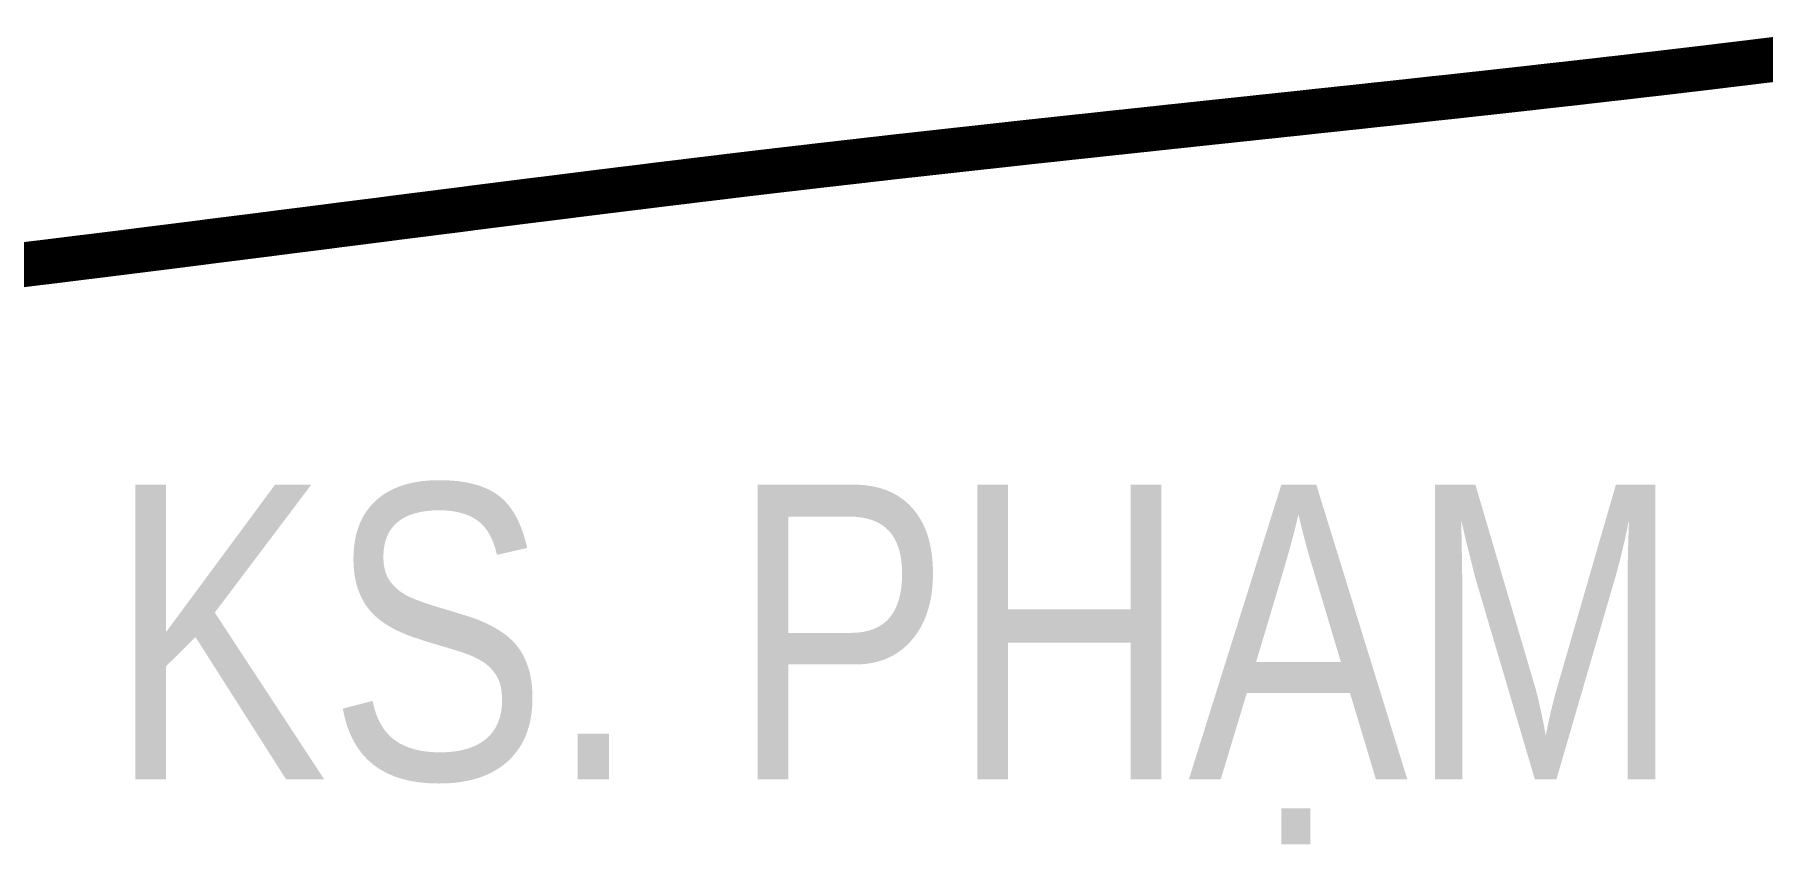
# Model space of a CAD drawing. Header units: inches. Extents: x 138 to 1256, y -84 to 787.
# Drawn here: x 545.42 to 552.2, y -23.58 to -20.4 of the extents above; entities that cross this region are included whole.
import ezdxf

# ---------------------------------------------------------------- set-up
doc = ezdxf.new("R2010")
doc.units = ezdxf.units.IN
doc.header["$MEASUREMENT"] = 0
doc.layers.add('ENTTNTHIETKE1', color=2, linetype='Continuous')
doc.layers.add('TXT', color=5, linetype='Continuous')
doc.layers.add('LC ISO', color=160, linetype='Continuous', lineweight=13)
doc.styles.add('T2', font='', dxfattribs={"width": 0.8})
doc.styles.get('T2').set_extended_font_data('.VnArialH')

# ---------------------------------------------------------------- blocks, each defined once
blk = doc.blocks.new('chu ki Toan')
at = {"layer": 'LC ISO', "const_width": 49}
blk.add_lwpolyline([(1879.7, 127.9), (1892.5, 129.5), (1905.3, 131.1), (1918, 132.6), (1930.8, 134.2), (1943.5, 135.8), (1956.3, 137.4), (1969, 138.9), (1981.8, 140.5), (1994.5, 142.1), (2007.3, 143.7), (2020, 145.3), (2032.8, 146.9), (2045.5, 148.5), (2058.3, 150.1), (2071, 151.7), (2083.8, 153.3), (2096.5, 155), (2109.2, 156.6), (2122, 158.2), (2134.7, 159.8), (2147.4, 161.4), (2160.1, 163), (2172.9, 164.7), (2185.6, 166.3), (2198.3, 167.9), (2211, 169.5), (2223.7, 171.1), (2236.4, 172.8), (2245.1, 173.9), (2261.8, 176), (2274.5, 177.6), (2287.2, 179.2), (2299.9, 180.9), (2312.5, 182.5), (2325.2, 184.1), (2337.9, 185.7), (2350.5, 187.3), (2363.2, 188.9), (2375.9, 190.5), (2388.5, 192.2), (2401.2, 193.8), (2413.8, 195.4), (2426.5, 197), (2439.1, 198.6), (2451.8, 200.2), (2464.4, 201.7), (2477.1, 203.3), (2489.7, 204.9), (2502.4, 206.5), (2515, 208.1), (2527.7, 209.7), (2540.3, 211.2), (2552.9, 212.8), (2565.6, 214.3), (2578.2, 215.9), (2590.8, 217.5), (2603.5, 219), (2616.1, 220.5), (2628.8, 222.1), (2641.4, 223.6), (2654, 225.1), (2666.7, 226.7), (2679.3, 228.2), (2691.9, 229.7), (2704.6, 231.2), (2717.2, 232.7), (2733.6, 234.6), (2742.5, 235.6), (2755.2, 237.1), (2767.8, 238.6), (2780.5, 240), (2793.1, 241.5), (2805.8, 242.9), (2818.4, 244.4), (2831.1, 245.8), (2843.7, 247.3), (2856.4, 248.7), (2869.1, 250.1), (2881.7, 251.5), (2894.4, 252.9), (2907, 254.3), (2919.7, 255.7), (2932.4, 257.1), (2945, 258.5), (2957.7, 259.9), (2970.4, 261.3), (2983, 262.7), (2995.7, 264.1), (3008.4, 265.5), (3021, 266.8), (3033.7, 268.2), (3046.4, 269.6), (3059.1, 270.9), (3071.7, 272.3), (3084.4, 273.7), (3097.1, 275), (3109.8, 276.4), (3122.4, 277.7), (3135.1, 279.1), (3147.8, 280.5), (3160.5, 281.8), (3173.2, 283.2), (3185.8, 284.5), (3198.5, 285.9), (3211.2, 287.2), (3223.9, 288.6), (3236.6, 289.9), (3249.2, 291.3), (3261.9, 292.6), (3274.6, 294), (3287.3, 295.3), (3300, 296.7), (3312.6, 298.1), (3325.3, 299.4), (3338, 300.8), (3350.7, 302.1), (3363.4, 303.5), (3376, 304.9), (3388.7, 306.2), (3401.4, 307.6), (3414.1, 309), (3426.8, 310.4), (3439.5, 311.8), (3452.1, 313.1), (3464.8, 314.5), (3477.5, 315.9), (3490.2, 317.3), (3502.9, 318.7), (3515.5, 320.1), (3528.2, 321.5), (3540.9, 322.9), (3553.6, 324.4), (3566.2, 325.8), (3578.9, 327.2), (3591.6, 328.6), (3604.3, 330.1), (3616.9, 331.5), (3629.6, 333), (3642.3, 334.4), (3655, 335.9), (3667.6, 337.4), (3680.3, 338.8), (3693, 340.3), (3705.6, 341.8), (3718.3, 343.3), (3731, 344.8), (3743.6, 346.3), (3756.3, 347.9), (3769, 349.4), (3781.6, 350.9), (3794.3, 352.5), (3806.9, 354), (3819.6, 355.6), (3832.2, 357.1)], dxfattribs=at)
blk = doc.blocks.new('khung vpn')
at = {"layer": 'LC ISO', "xscale": 0.000601425, "yscale": 0.000601425, "zscale": 0.000601425}
blk.add_blockref('chu ki Toan', (52551.6761, -4224.8675), dxfattribs=at)
at = {"layer": 'TXT', "linetype": 'Continuous', "style": 'T2', "width": 0.8}
blk.add_text('ks. ph¹m v¨n toµn', height=0.194085, dxfattribs=at).set_placement((52552.8706, -4225.1284))

msp = doc.modelspace()

# ---------------------------------------------------------------- block references
at = {"layer": 'ENTTNTHIETKE1', "color": 6, "xscale": 5.965326529308613, "yscale": 5.965326529308613, "zscale": 5.965326529308613}
msp.add_blockref('khung vpn', (-312949.3265, 25180.9486), dxfattribs=at)

doc.saveas('drawing.dxf')
